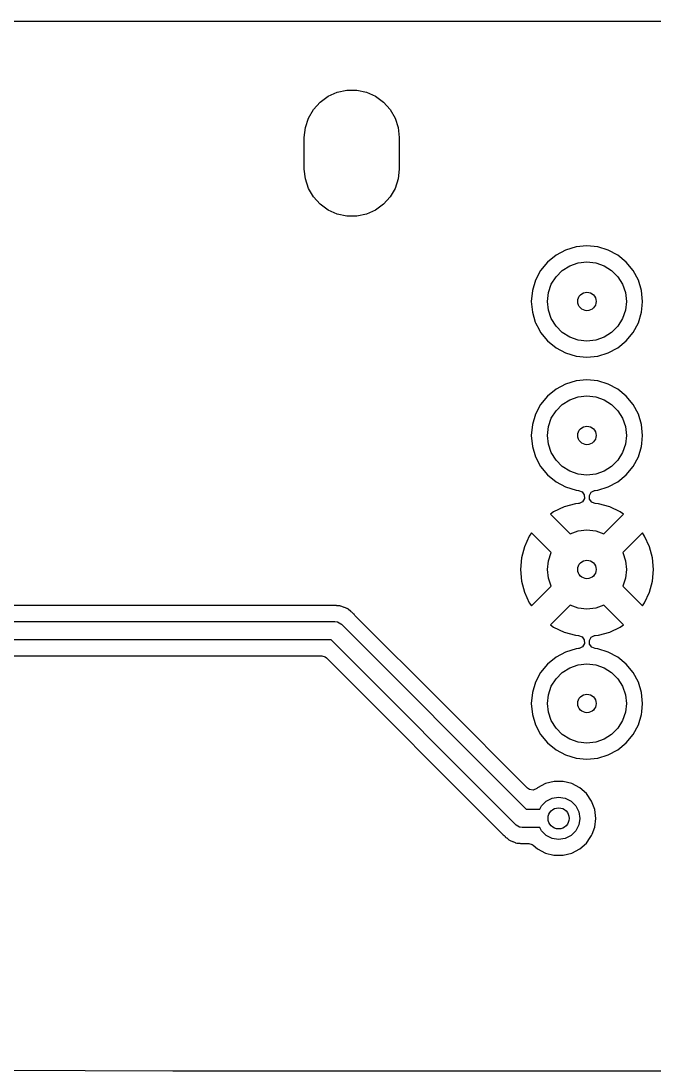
# Model space of a CAD drawing. Extents: x 4.87 to 6.82, y -3.89 to -3.11.
# Drawn here: x 5.844 to 6.316, y -3.894 to -3.11 of the extents above; entities that cross this region are included whole.
import ezdxf

# ---------------------------------------------------------------- set-up
doc = ezdxf.new("R2010")
doc.units = 0
doc.header["$MEASUREMENT"] = 0
doc.layers.add('BLACK', color=7, linetype='CONTINUOUS')

msp = doc.modelspace()

# ---------------------------------------------------------------- linework, layer by layer
at = {"layer": 'BLACK', "linetype": 'CONTINUOUS'}
for p, q in [((4.87591, -3.11), (6.7352, -3.11)), ((6.07283, -3.16616), (6.0796, -3.16315)), ((6.0796, -3.16315), (6.08685, -3.16161)), ((6.08685, -3.16161), (6.09425, -3.16161)), ((6.09425, -3.16161), (6.1015, -3.16315)), ((6.1015, -3.16315), (6.10827, -3.16616)), ((6.06189, -3.17602), (6.06684, -3.17052)), ((6.06684, -3.17052), (6.07283, -3.16616)), ((6.10827, -3.16616), (6.11426, -3.17052)), ((6.11426, -3.17052), (6.11922, -3.17602)), ((6.05818, -3.18244), (6.06189, -3.17602)), ((6.11922, -3.17602), (6.12292, -3.18244)), ((6.05589, -3.18948), (6.05818, -3.18244)), ((6.12292, -3.18244), (6.12521, -3.18948)), ((6.05512, -3.19685), (6.05589, -3.18948)), ((6.12521, -3.18948), (6.12598, -3.19685)), ((6.05512, -3.22047), (6.05512, -3.19685)), ((6.12598, -3.19685), (6.12598, -3.22047)), ((6.05589, -3.22784), (6.05512, -3.22047)), ((6.05818, -3.23488), (6.05589, -3.22784)), ((6.12521, -3.22784), (6.12292, -3.23488)), ((6.12598, -3.22047), (6.12521, -3.22784)), ((6.06189, -3.2413), (6.05818, -3.23488)), ((6.12292, -3.23488), (6.11922, -3.2413)), ((6.06684, -3.2468), (6.06189, -3.2413)), ((6.11922, -3.2413), (6.11426, -3.2468)), ((6.07283, -3.25116), (6.06684, -3.2468)), ((6.0796, -3.25417), (6.07283, -3.25116)), ((6.10827, -3.25116), (6.1015, -3.25417)), ((6.11426, -3.2468), (6.10827, -3.25116)), ((6.08685, -3.25571), (6.0796, -3.25417)), ((6.09425, -3.25571), (6.08685, -3.25571)), ((6.1015, -3.25417), (6.09425, -3.25571)), ((6.25024, -3.2809), (6.24305, -3.28474)), ((6.25803, -3.27853), (6.25024, -3.2809)), ((6.26614, -3.27773), (6.25803, -3.27853)), ((6.27425, -3.27853), (6.26614, -3.27773)), ((6.26614, -3.27773), (6.26614, -3.27773)), ((6.28205, -3.2809), (6.27425, -3.27853)), ((6.28923, -3.28474), (6.28205, -3.2809)), ((6.23676, -3.28991), (6.23159, -3.2962)), ((6.24305, -3.28474), (6.23676, -3.28991)), ((6.25333, -3.29269), (6.25957, -3.2905)), ((6.25957, -3.2905), (6.26614, -3.28976)), ((6.26614, -3.28976), (6.27271, -3.2905)), ((6.27271, -3.2905), (6.27895, -3.29269)), ((6.29553, -3.28991), (6.28923, -3.28474)), ((6.28923, -3.28474), (6.28923, -3.28474)), ((6.28923, -3.28474), (6.28923, -3.28474)), ((6.3007, -3.2962), (6.29553, -3.28991)), ((6.23159, -3.2962), (6.22775, -3.30339)), ((6.24306, -3.30088), (6.24773, -3.29621)), ((6.24773, -3.29621), (6.25333, -3.29269)), ((6.27895, -3.29269), (6.28455, -3.29621)), ((6.28455, -3.29621), (6.28923, -3.30088)), ((6.30454, -3.30339), (6.3007, -3.2962)), ((6.22775, -3.30339), (6.22538, -3.31118)), ((6.23735, -3.31272), (6.23954, -3.30648)), ((6.23954, -3.30648), (6.24306, -3.30088)), ((6.28923, -3.30088), (6.29275, -3.30648)), ((6.29275, -3.30648), (6.29493, -3.31272)), ((6.3069, -3.31118), (6.30454, -3.30339)), ((6.22538, -3.31118), (6.22458, -3.31929)), ((6.23661, -3.31929), (6.23735, -3.31272)), ((6.29493, -3.31272), (6.29567, -3.31929)), ((6.3077, -3.31929), (6.3069, -3.31118)), ((6.3069, -3.31118), (6.3069, -3.31118)), ((6.3069, -3.31118), (6.3069, -3.31118)), ((6.22458, -3.31929), (6.22458, -3.31929)), ((6.22458, -3.31929), (6.22538, -3.3274)), ((6.23735, -3.32586), (6.23661, -3.31929)), ((6.29567, -3.31929), (6.29493, -3.32586)), ((6.30741, -3.32222), (6.3077, -3.31929)), ((6.3077, -3.31929), (6.3077, -3.31929)), ((6.22538, -3.3274), (6.22538, -3.3274)), ((6.22538, -3.3274), (6.22538, -3.3274)), ((6.22538, -3.3274), (6.22761, -3.33474)), ((6.23954, -3.3321), (6.23735, -3.32586)), ((6.29493, -3.32586), (6.29275, -3.3321)), ((6.30454, -3.3352), (6.3069, -3.3274)), ((6.3069, -3.3274), (6.30741, -3.32222)), ((6.22761, -3.33474), (6.22775, -3.3352)), ((6.22775, -3.3352), (6.23039, -3.34014)), ((6.24306, -3.3377), (6.23954, -3.3321)), ((6.24773, -3.34238), (6.24306, -3.3377)), ((6.28923, -3.3377), (6.28455, -3.34238)), ((6.29275, -3.3321), (6.28923, -3.3377)), ((6.3007, -3.34238), (6.30454, -3.3352)), ((6.23039, -3.34014), (6.23159, -3.34238)), ((6.23159, -3.34238), (6.23676, -3.34868)), ((6.25333, -3.34589), (6.24773, -3.34238)), ((6.28455, -3.34238), (6.27895, -3.34589)), ((6.29553, -3.34868), (6.3007, -3.34238)), ((6.23676, -3.34868), (6.24305, -3.35385)), ((6.25957, -3.34808), (6.25333, -3.34589)), ((6.26614, -3.34882), (6.25957, -3.34808)), ((6.27271, -3.34808), (6.26614, -3.34882)), ((6.27895, -3.34589), (6.27271, -3.34808)), ((6.28923, -3.35385), (6.29553, -3.34868)), ((6.24305, -3.35385), (6.25024, -3.35769)), ((6.25024, -3.35769), (6.25803, -3.36005)), ((6.25803, -3.36005), (6.25803, -3.36005)), ((6.25803, -3.36005), (6.25803, -3.36005)), ((6.25803, -3.36005), (6.26614, -3.36085)), ((6.26614, -3.36085), (6.27425, -3.36005)), ((6.26614, -3.36085), (6.26614, -3.36085)), ((6.26614, -3.36085), (6.26614, -3.36085)), ((6.27425, -3.36005), (6.28205, -3.35769)), ((6.27425, -3.36005), (6.27425, -3.36005)), ((6.27425, -3.36005), (6.27425, -3.36005)), ((6.28205, -3.35769), (6.28923, -3.35385)), ((6.24305, -3.38474), (6.23676, -3.38991)), ((6.25024, -3.3809), (6.24305, -3.38474)), ((6.25803, -3.37853), (6.25024, -3.3809)), ((6.26614, -3.37773), (6.25803, -3.37853)), ((6.27425, -3.37853), (6.26614, -3.37773)), ((6.26614, -3.37773), (6.26614, -3.37773)), ((6.28205, -3.3809), (6.27425, -3.37853)), ((6.28923, -3.38474), (6.28205, -3.3809)), ((6.29553, -3.38991), (6.28923, -3.38474)), ((6.28923, -3.38474), (6.28923, -3.38474)), ((6.28923, -3.38474), (6.28923, -3.38474)), ((6.23676, -3.38991), (6.23159, -3.3962)), ((6.24773, -3.39621), (6.25333, -3.39269)), ((6.25333, -3.39269), (6.25957, -3.3905)), ((6.25957, -3.3905), (6.26614, -3.38976)), ((6.26614, -3.38976), (6.27271, -3.3905)), ((6.27271, -3.3905), (6.27895, -3.39269)), ((6.27895, -3.39269), (6.28455, -3.39621)), ((6.3007, -3.3962), (6.29553, -3.38991)), ((6.23159, -3.3962), (6.22775, -3.40339)), ((6.24306, -3.40088), (6.24773, -3.39621)), ((6.28455, -3.39621), (6.28923, -3.40088)), ((6.30454, -3.40339), (6.3007, -3.3962)), ((6.22775, -3.40339), (6.22538, -3.41118)), ((6.23735, -3.41272), (6.23954, -3.40648)), ((6.23954, -3.40648), (6.24306, -3.40088)), ((6.28923, -3.40088), (6.29275, -3.40648)), ((6.29275, -3.40648), (6.29493, -3.41272)), ((6.3069, -3.41118), (6.30454, -3.40339)), ((6.22538, -3.41118), (6.22458, -3.41929)), ((6.23661, -3.41929), (6.23735, -3.41272)), ((6.29493, -3.41272), (6.29567, -3.41929)), ((6.3077, -3.41929), (6.3069, -3.41118)), ((6.3069, -3.41118), (6.3069, -3.41118)), ((6.3069, -3.41118), (6.3069, -3.41118)), ((6.22458, -3.41929), (6.22458, -3.41929)), ((6.22458, -3.41929), (6.22538, -3.4274)), ((6.23735, -3.42586), (6.23661, -3.41929)), ((6.29567, -3.41929), (6.29493, -3.42586)), ((6.30711, -3.42526), (6.3077, -3.41929)), ((6.3077, -3.41929), (6.3077, -3.41929)), ((6.22538, -3.4274), (6.22538, -3.4274)), ((6.22538, -3.4274), (6.22538, -3.4274)), ((6.22538, -3.4274), (6.22775, -3.4352)), ((6.23954, -3.4321), (6.23735, -3.42586)), ((6.29493, -3.42586), (6.29275, -3.4321)), ((6.30454, -3.4352), (6.3069, -3.4274)), ((6.3069, -3.4274), (6.30711, -3.42526)), ((6.22775, -3.4352), (6.23159, -3.44238)), ((6.24306, -3.4377), (6.23954, -3.4321)), ((6.24773, -3.44238), (6.24306, -3.4377)), ((6.28923, -3.4377), (6.28455, -3.44238)), ((6.29275, -3.4321), (6.28923, -3.4377)), ((6.3007, -3.44238), (6.30454, -3.4352)), ((6.23159, -3.44238), (6.23676, -3.44868)), ((6.25333, -3.44589), (6.24773, -3.44238)), ((6.25957, -3.44808), (6.25333, -3.44589)), ((6.27895, -3.44589), (6.27271, -3.44808)), ((6.28455, -3.44238), (6.27895, -3.44589)), ((6.29553, -3.44868), (6.3007, -3.44238)), ((6.23676, -3.44868), (6.24305, -3.45385)), ((6.24305, -3.45385), (6.25024, -3.45769)), ((6.26614, -3.44882), (6.25957, -3.44808)), ((6.27271, -3.44808), (6.26614, -3.44882)), ((6.28205, -3.45769), (6.28923, -3.45385)), ((6.28923, -3.45385), (6.29553, -3.44868)), ((6.25024, -3.45769), (6.25803, -3.46005)), ((6.25803, -3.46005), (6.25803, -3.46005)), ((6.25803, -3.46005), (6.25803, -3.46005)), ((6.25803, -3.46005), (6.25996, -3.46024)), ((6.25996, -3.46024), (6.26256, -3.46129)), ((6.26256, -3.46129), (6.26417, -3.46357)), ((6.26798, -3.46405), (6.26935, -3.46162)), ((6.26935, -3.46162), (6.27183, -3.46031)), ((6.27183, -3.46031), (6.27232, -3.46024)), ((6.27232, -3.46024), (6.27425, -3.46005)), ((6.27425, -3.46005), (6.28205, -3.45769)), ((6.27425, -3.46005), (6.27425, -3.46005)), ((6.27425, -3.46005), (6.27425, -3.46005)), ((6.25751, -3.47033), (6.24914, -3.47257)), ((6.25991, -3.47012), (6.25751, -3.47033)), ((6.25751, -3.47033), (6.25751, -3.47033)), ((6.2604, -3.47005), (6.25991, -3.47012)), ((6.26289, -3.46878), (6.2604, -3.47005)), ((6.2643, -3.46636), (6.26289, -3.46878)), ((6.26417, -3.46357), (6.2643, -3.46636)), ((6.26813, -3.46684), (6.26798, -3.46405)), ((6.26977, -3.4691), (6.26813, -3.46684)), ((6.27026, -3.46929), (6.26977, -3.4691)), ((6.27237, -3.47012), (6.27026, -3.46929)), ((6.27478, -3.47033), (6.27237, -3.47012)), ((6.28315, -3.47257), (6.27478, -3.47033)), ((6.24128, -3.47624), (6.2389, -3.47791)), ((6.2389, -3.47791), (6.25359, -3.4926)), ((6.24914, -3.47257), (6.24128, -3.47624)), ((6.24914, -3.47257), (6.24914, -3.47257)), ((6.27869, -3.4926), (6.29339, -3.47791)), ((6.291, -3.47624), (6.28315, -3.47257)), ((6.28315, -3.47257), (6.28315, -3.47257)), ((6.29339, -3.47791), (6.291, -3.47624)), ((6.291, -3.47624), (6.291, -3.47624)), ((6.29339, -3.47791), (6.29339, -3.47791)), ((6.22309, -3.49443), (6.21942, -3.50229)), ((6.22476, -3.49205), (6.22309, -3.49443)), ((6.23945, -3.50674), (6.22476, -3.49205)), ((6.25359, -3.4926), (6.25957, -3.4905)), ((6.25957, -3.4905), (6.26614, -3.48976)), ((6.26614, -3.48976), (6.27271, -3.4905)), ((6.27271, -3.4905), (6.27869, -3.4926)), ((6.30753, -3.49205), (6.29284, -3.50674)), ((6.3092, -3.49443), (6.30753, -3.49205)), ((6.30753, -3.49205), (6.30753, -3.49205)), ((6.31286, -3.50229), (6.3092, -3.49443)), ((6.21942, -3.50229), (6.21718, -3.51066)), ((6.21942, -3.50229), (6.21942, -3.50229)), ((6.3151, -3.51066), (6.31286, -3.50229)), ((6.31286, -3.50229), (6.31286, -3.50229)), ((6.23735, -3.51272), (6.23945, -3.50674)), ((6.29284, -3.50674), (6.29493, -3.51272)), ((6.21718, -3.51066), (6.21643, -3.51929)), ((6.23661, -3.51929), (6.23735, -3.51272)), ((6.29493, -3.51272), (6.29567, -3.51929)), ((6.31586, -3.51929), (6.3151, -3.51066)), ((6.21643, -3.51929), (6.21718, -3.52792)), ((6.23735, -3.52586), (6.23661, -3.51929)), ((6.23945, -3.53184), (6.23735, -3.52586)), ((6.29493, -3.52586), (6.29284, -3.53184)), ((6.29567, -3.51929), (6.29493, -3.52586)), ((6.3151, -3.52792), (6.31586, -3.51929)), ((6.21718, -3.52792), (6.21942, -3.5363)), ((6.22476, -3.54653), (6.23945, -3.53184)), ((6.29284, -3.53184), (6.30753, -3.54653)), ((6.31286, -3.5363), (6.3151, -3.52792)), ((6.21942, -3.5363), (6.21942, -3.5363)), ((6.21942, -3.5363), (6.22309, -3.54415)), ((6.3092, -3.54415), (6.31286, -3.5363)), ((6.31286, -3.5363), (6.31286, -3.5363)), ((6.07536, -3.54628), (5.54234, -3.54628)), ((6.07641, -3.54617), (6.07536, -3.54628)), ((6.07655, -3.54614), (6.07641, -3.54617)), ((6.07848, -3.54627), (6.07655, -3.54614)), ((6.07655, -3.54614), (6.07655, -3.54614)), ((6.07866, -3.54628), (6.07848, -3.54627)), ((6.07924, -3.54628), (6.07866, -3.54628)), ((6.07946, -3.54631), (6.07924, -3.54628)), ((6.07924, -3.54628), (6.07924, -3.54628)), ((6.07982, -3.54636), (6.07946, -3.54631)), ((6.07999, -3.54638), (6.07982, -3.54636)), ((6.08192, -3.54652), (6.07999, -3.54638)), ((6.08206, -3.54657), (6.08192, -3.54652)), ((6.08192, -3.54652), (6.08192, -3.54652)), ((6.08309, -3.54683), (6.08206, -3.54657)), ((6.08323, -3.54685), (6.08309, -3.54683)), ((6.08499, -3.54766), (6.08323, -3.54685)), ((6.08323, -3.54685), (6.08323, -3.54685)), ((6.08515, -3.54772), (6.08499, -3.54766)), ((6.08585, -3.54798), (6.08515, -3.54772)), ((6.08697, -3.5484), (6.08585, -3.54798)), ((6.08708, -3.54849), (6.08697, -3.5484)), ((6.08697, -3.5484), (6.08697, -3.5484)), ((6.088, -3.54903), (6.08708, -3.54849)), ((6.08813, -3.54909), (6.088, -3.54903)), ((6.08959, -3.55036), (6.08813, -3.54909)), ((6.08813, -3.54909), (6.08813, -3.54909)), ((6.22309, -3.54415), (6.22476, -3.54653)), ((6.25359, -3.54599), (6.2389, -3.56068)), ((6.25957, -3.54808), (6.25359, -3.54599)), ((6.26614, -3.54882), (6.25957, -3.54808)), ((6.27271, -3.54808), (6.26614, -3.54882)), ((6.27869, -3.54599), (6.27271, -3.54808)), ((6.29339, -3.56068), (6.27869, -3.54599)), ((6.30753, -3.54653), (6.3092, -3.54415)), ((6.30753, -3.54653), (6.30753, -3.54653)), ((6.3092, -3.54415), (6.3092, -3.54415)), ((6.08973, -3.55047), (6.08959, -3.55036)), ((6.09019, -3.55082), (6.08973, -3.55047)), ((6.0906, -3.55123), (6.09019, -3.55082)), ((6.09073, -3.55135), (6.0906, -3.55123)), ((6.09159, -3.55209), (6.09073, -3.55135)), ((6.0922, -3.55261), (6.09159, -3.55209)), ((6.09227, -3.55274), (6.0922, -3.55261)), ((6.09294, -3.55356), (6.09227, -3.55274)), ((6.15867, -3.61929), (6.09294, -3.55356)), ((5.53395, -3.55811), (6.0779, -3.55811)), ((6.0779, -3.55811), (6.07955, -3.55831)), ((6.07955, -3.55831), (6.07974, -3.55841)), ((6.07974, -3.55841), (6.07995, -3.55842)), ((6.07995, -3.55842), (6.08119, -3.55917)), ((6.08119, -3.55917), (6.08247, -3.55984)), ((6.08247, -3.55984), (6.08259, -3.56002)), ((6.08259, -3.56002), (6.08277, -3.56013)), ((6.08277, -3.56013), (6.22076, -3.69811)), ((6.2389, -3.56068), (6.2389, -3.56068)), ((6.2389, -3.56068), (6.24128, -3.56235)), ((6.24128, -3.56235), (6.24914, -3.56601)), ((6.28315, -3.56601), (6.291, -3.56235)), ((6.291, -3.56235), (6.29339, -3.56068)), ((6.291, -3.56235), (6.291, -3.56235)), ((6.29339, -3.56068), (6.29339, -3.56068)), ((6.07505, -3.57189), (5.53395, -3.57189)), ((6.21303, -3.70987), (6.07505, -3.57189)), ((6.24914, -3.56601), (6.24914, -3.56601)), ((6.24914, -3.56601), (6.25751, -3.56825)), ((6.25751, -3.56825), (6.25751, -3.56825)), ((6.25751, -3.56825), (6.25991, -3.56846)), ((6.25991, -3.56846), (6.26251, -3.56948)), ((6.26251, -3.56948), (6.26415, -3.57174)), ((6.26415, -3.57174), (6.26431, -3.57454)), ((6.26799, -3.57222), (6.26939, -3.5698)), ((6.26811, -3.57501), (6.26799, -3.57222)), ((6.26939, -3.5698), (6.27188, -3.56853)), ((6.27188, -3.56853), (6.27237, -3.56846)), ((6.27237, -3.56846), (6.27478, -3.56825)), ((6.27478, -3.56825), (6.28315, -3.56601)), ((6.28315, -3.56601), (6.28315, -3.56601)), ((6.25803, -3.57853), (6.25024, -3.5809)), ((6.25996, -3.57834), (6.25803, -3.57853)), ((6.26046, -3.57827), (6.25996, -3.57834)), ((6.26293, -3.57697), (6.26046, -3.57827)), ((6.26431, -3.57454), (6.26293, -3.57697)), ((6.26973, -3.57729), (6.26811, -3.57501)), ((6.27232, -3.57834), (6.26973, -3.57729)), ((6.27425, -3.57853), (6.27232, -3.57834)), ((6.28205, -3.5809), (6.27425, -3.57853)), ((5.54234, -3.58372), (6.06809, -3.58372)), ((6.06809, -3.58372), (6.07078, -3.58451)), ((6.07078, -3.58451), (6.0716, -3.58517)), ((6.0716, -3.58517), (6.20286, -3.71644)), ((6.24305, -3.58474), (6.23676, -3.58991)), ((6.25024, -3.5809), (6.24305, -3.58474)), ((6.28923, -3.58474), (6.28205, -3.5809)), ((6.29553, -3.58991), (6.28923, -3.58474)), ((6.28923, -3.58474), (6.28923, -3.58474)), ((6.28923, -3.58474), (6.28923, -3.58474)), ((6.23159, -3.5962), (6.22775, -3.60339)), ((6.23676, -3.58991), (6.23159, -3.5962)), ((6.24306, -3.60088), (6.24773, -3.59621)), ((6.24773, -3.59621), (6.25333, -3.59269)), ((6.25333, -3.59269), (6.25957, -3.5905)), ((6.25957, -3.5905), (6.26614, -3.58976)), ((6.26614, -3.58976), (6.27271, -3.5905)), ((6.27271, -3.5905), (6.27895, -3.59269)), ((6.27895, -3.59269), (6.28455, -3.59621)), ((6.28455, -3.59621), (6.28923, -3.60088)), ((6.3007, -3.5962), (6.29553, -3.58991)), ((6.30454, -3.60339), (6.3007, -3.5962)), ((6.22775, -3.60339), (6.22538, -3.61118)), ((6.23954, -3.60648), (6.24306, -3.60088)), ((6.28923, -3.60088), (6.29275, -3.60648)), ((6.3069, -3.61118), (6.30454, -3.60339)), ((6.22538, -3.61118), (6.22458, -3.61929)), ((6.23735, -3.61272), (6.23954, -3.60648)), ((6.29275, -3.60648), (6.29493, -3.61272)), ((6.3077, -3.61929), (6.3069, -3.61118)), ((6.3069, -3.61118), (6.3069, -3.61118)), ((6.3069, -3.61118), (6.3069, -3.61118)), ((6.22183, -3.68245), (6.15867, -3.61929)), ((6.22458, -3.61929), (6.22458, -3.61929)), ((6.22458, -3.61929), (6.22538, -3.6274)), ((6.23661, -3.61929), (6.23735, -3.61272)), ((6.23735, -3.62586), (6.23661, -3.61929)), ((6.29493, -3.61272), (6.29567, -3.61929)), ((6.29567, -3.61929), (6.29493, -3.62586)), ((6.30709, -3.62548), (6.3077, -3.61929)), ((6.3077, -3.61929), (6.3077, -3.61929)), ((6.22538, -3.6274), (6.22538, -3.6274)), ((6.22538, -3.6274), (6.22538, -3.6274)), ((6.22538, -3.6274), (6.22775, -3.6352)), ((6.23954, -3.6321), (6.23735, -3.62586)), ((6.29493, -3.62586), (6.29275, -3.6321)), ((6.30454, -3.6352), (6.3069, -3.6274)), ((6.3069, -3.6274), (6.30709, -3.62548)), ((6.22775, -3.6352), (6.23159, -3.64238)), ((6.24306, -3.6377), (6.23954, -3.6321)), ((6.29275, -3.6321), (6.28923, -3.6377)), ((6.3007, -3.64238), (6.30454, -3.6352)), ((6.23159, -3.64238), (6.23676, -3.64868)), ((6.24773, -3.64238), (6.24306, -3.6377)), ((6.25333, -3.64589), (6.24773, -3.64238)), ((6.28455, -3.64238), (6.27895, -3.64589)), ((6.28923, -3.6377), (6.28455, -3.64238)), ((6.29553, -3.64868), (6.3007, -3.64238)), ((6.23676, -3.64868), (6.24305, -3.65385)), ((6.25957, -3.64808), (6.25333, -3.64589)), ((6.26614, -3.64882), (6.25957, -3.64808)), ((6.27271, -3.64808), (6.26614, -3.64882)), ((6.27895, -3.64589), (6.27271, -3.64808)), ((6.28923, -3.65385), (6.29553, -3.64868)), ((6.24305, -3.65385), (6.25024, -3.65769)), ((6.25024, -3.65769), (6.25803, -3.66005)), ((6.27425, -3.66005), (6.28205, -3.65769)), ((6.28205, -3.65769), (6.28923, -3.65385)), ((6.25803, -3.66005), (6.25803, -3.66005)), ((6.25803, -3.66005), (6.25803, -3.66005)), ((6.25803, -3.66005), (6.26614, -3.66085)), ((6.26614, -3.66085), (6.27425, -3.66005)), ((6.26614, -3.66085), (6.26614, -3.66085)), ((6.26614, -3.66085), (6.26614, -3.66085)), ((6.27425, -3.66005), (6.27425, -3.66005)), ((6.27425, -3.66005), (6.27425, -3.66005)), ((6.22333, -3.68348), (6.22183, -3.68245)), ((6.22922, -3.68214), (6.22863, -3.68266)), ((6.23515, -3.67902), (6.22922, -3.68214)), ((6.24165, -3.67742), (6.23515, -3.67902)), ((6.23515, -3.67902), (6.23515, -3.67902)), ((6.24835, -3.67742), (6.24165, -3.67742)), ((6.24165, -3.67742), (6.24165, -3.67742)), ((6.25485, -3.67902), (6.24835, -3.67742)), ((6.24835, -3.67742), (6.24835, -3.67742)), ((6.26078, -3.68214), (6.25485, -3.67902)), ((6.25485, -3.67902), (6.25485, -3.67902)), ((6.26579, -3.68658), (6.26078, -3.68214)), ((6.26078, -3.68214), (6.26078, -3.68214)), ((6.2261, -3.68385), (6.22333, -3.68348)), ((6.22863, -3.68266), (6.2261, -3.68385)), ((6.23574, -3.69226), (6.24013, -3.69002)), ((6.24013, -3.69002), (6.245, -3.68925)), ((6.245, -3.68925), (6.24987, -3.69002)), ((6.24987, -3.69002), (6.25426, -3.69226)), ((6.2696, -3.69209), (6.26579, -3.68658)), ((6.26579, -3.68658), (6.26579, -3.68658)), ((6.22076, -3.69811), (6.23105, -3.69811)), ((6.23105, -3.69811), (6.23226, -3.69574)), ((6.23226, -3.69574), (6.23574, -3.69226)), ((6.25426, -3.69226), (6.25774, -3.69574)), ((6.25774, -3.69574), (6.25998, -3.70013)), ((6.27197, -3.69835), (6.2696, -3.69209)), ((6.2696, -3.69209), (6.2696, -3.69209)), ((6.25998, -3.70013), (6.26075, -3.705)), ((6.26075, -3.705), (6.25998, -3.70987)), ((6.27226, -3.70073), (6.27197, -3.69835)), ((6.27197, -3.71165), (6.27278, -3.705)), ((6.27278, -3.705), (6.27226, -3.70073)), ((6.27278, -3.705), (6.27278, -3.705)), ((6.21321, -3.70998), (6.21303, -3.70987)), ((6.21333, -3.71016), (6.21321, -3.70998)), ((6.21461, -3.71083), (6.21333, -3.71016)), ((6.21585, -3.71158), (6.21461, -3.71083)), ((6.21607, -3.71159), (6.21585, -3.71158)), ((6.21625, -3.71169), (6.21607, -3.71159)), ((6.2179, -3.71189), (6.21625, -3.71169)), ((6.23105, -3.71189), (6.2179, -3.71189)), ((6.23226, -3.71426), (6.23105, -3.71189)), ((6.25998, -3.70987), (6.25774, -3.71426)), ((6.27002, -3.71681), (6.27197, -3.71165)), ((6.20286, -3.71644), (6.20353, -3.71726)), ((6.20353, -3.71726), (6.20361, -3.71739)), ((6.20361, -3.71739), (6.20361, -3.71739)), ((6.20361, -3.71739), (6.20361, -3.71739)), ((6.20361, -3.71739), (6.20422, -3.71791)), ((6.20422, -3.71791), (6.20507, -3.71865)), ((6.20507, -3.71865), (6.2052, -3.71877)), ((6.2052, -3.71877), (6.20561, -3.71918)), ((6.20561, -3.71918), (6.20561, -3.71918)), ((6.20561, -3.71918), (6.20608, -3.71953)), ((6.20608, -3.71953), (6.20622, -3.71964)), ((6.20622, -3.71964), (6.20768, -3.72091)), ((6.20768, -3.72091), (6.20768, -3.72091)), ((6.20768, -3.72091), (6.20781, -3.72097)), ((6.20781, -3.72097), (6.20872, -3.72151)), ((6.20872, -3.72151), (6.20884, -3.7216)), ((6.20884, -3.7216), (6.20884, -3.7216)), ((6.20884, -3.7216), (6.21065, -3.72228)), ((6.23574, -3.71774), (6.23226, -3.71426)), ((6.24013, -3.71998), (6.23574, -3.71774)), ((6.245, -3.72075), (6.24013, -3.71998)), ((6.24987, -3.71998), (6.245, -3.72075)), ((6.25426, -3.71774), (6.24987, -3.71998)), ((6.25774, -3.71426), (6.25426, -3.71774)), ((6.26579, -3.72342), (6.26865, -3.71929)), ((6.26865, -3.71929), (6.2696, -3.71791)), ((6.2696, -3.71791), (6.27002, -3.71681)), ((6.21065, -3.72228), (6.21081, -3.72234)), ((6.21081, -3.72234), (6.21257, -3.72315)), ((6.21257, -3.72315), (6.21272, -3.72317)), ((6.21272, -3.72317), (6.21375, -3.72343)), ((6.21375, -3.72343), (6.21388, -3.72348)), ((6.21388, -3.72348), (6.21581, -3.72362)), ((6.21581, -3.72362), (6.21599, -3.72364)), ((6.21599, -3.72364), (6.21656, -3.72372)), ((6.21656, -3.72372), (6.21715, -3.72372)), ((6.21715, -3.72372), (6.21732, -3.72373)), ((6.21732, -3.72373), (6.21925, -3.72386)), ((6.21925, -3.72386), (6.21939, -3.72383)), ((6.21925, -3.72386), (6.21925, -3.72386)), ((6.21925, -3.72386), (6.21925, -3.72386)), ((6.21939, -3.72383), (6.22045, -3.72372)), ((6.22045, -3.72372), (6.22266, -3.72372)), ((6.22266, -3.72372), (6.22534, -3.72451)), ((6.22534, -3.72451), (6.22595, -3.72497)), ((6.22595, -3.72497), (6.22922, -3.72786)), ((6.22922, -3.72786), (6.23515, -3.73098)), ((6.25485, -3.73098), (6.26078, -3.72786)), ((6.26078, -3.72786), (6.26579, -3.72342)), ((6.23515, -3.73098), (6.23515, -3.73098)), ((6.23515, -3.73098), (6.23515, -3.73098)), ((6.23515, -3.73098), (6.24132, -3.7325)), ((6.24132, -3.7325), (6.24165, -3.73258)), ((6.24165, -3.73258), (6.24165, -3.73258)), ((6.24165, -3.73258), (6.24835, -3.73258)), ((6.24835, -3.73258), (6.25485, -3.73098)), ((6.24835, -3.73258), (6.24835, -3.73258)), ((5.95686, -3.89354), (4.87592, -3.8908)), ((6.7352, -3.89354), (5.95686, -3.89354))]:
    msp.add_line(p, q, dxfattribs=at)
at = {"layer": 'BLACK'}
for centre, radius in [((6.26614, -3.31929), 0.00689), ((6.26614, -3.41929), 0.00689), ((6.26614, -3.51929), 0.00689), ((6.26614, -3.61929), 0.00689), ((6.245, -3.705), 0.00787)]:
    msp.add_circle(centre, radius, dxfattribs=at)

doc.saveas('drawing.dxf')
